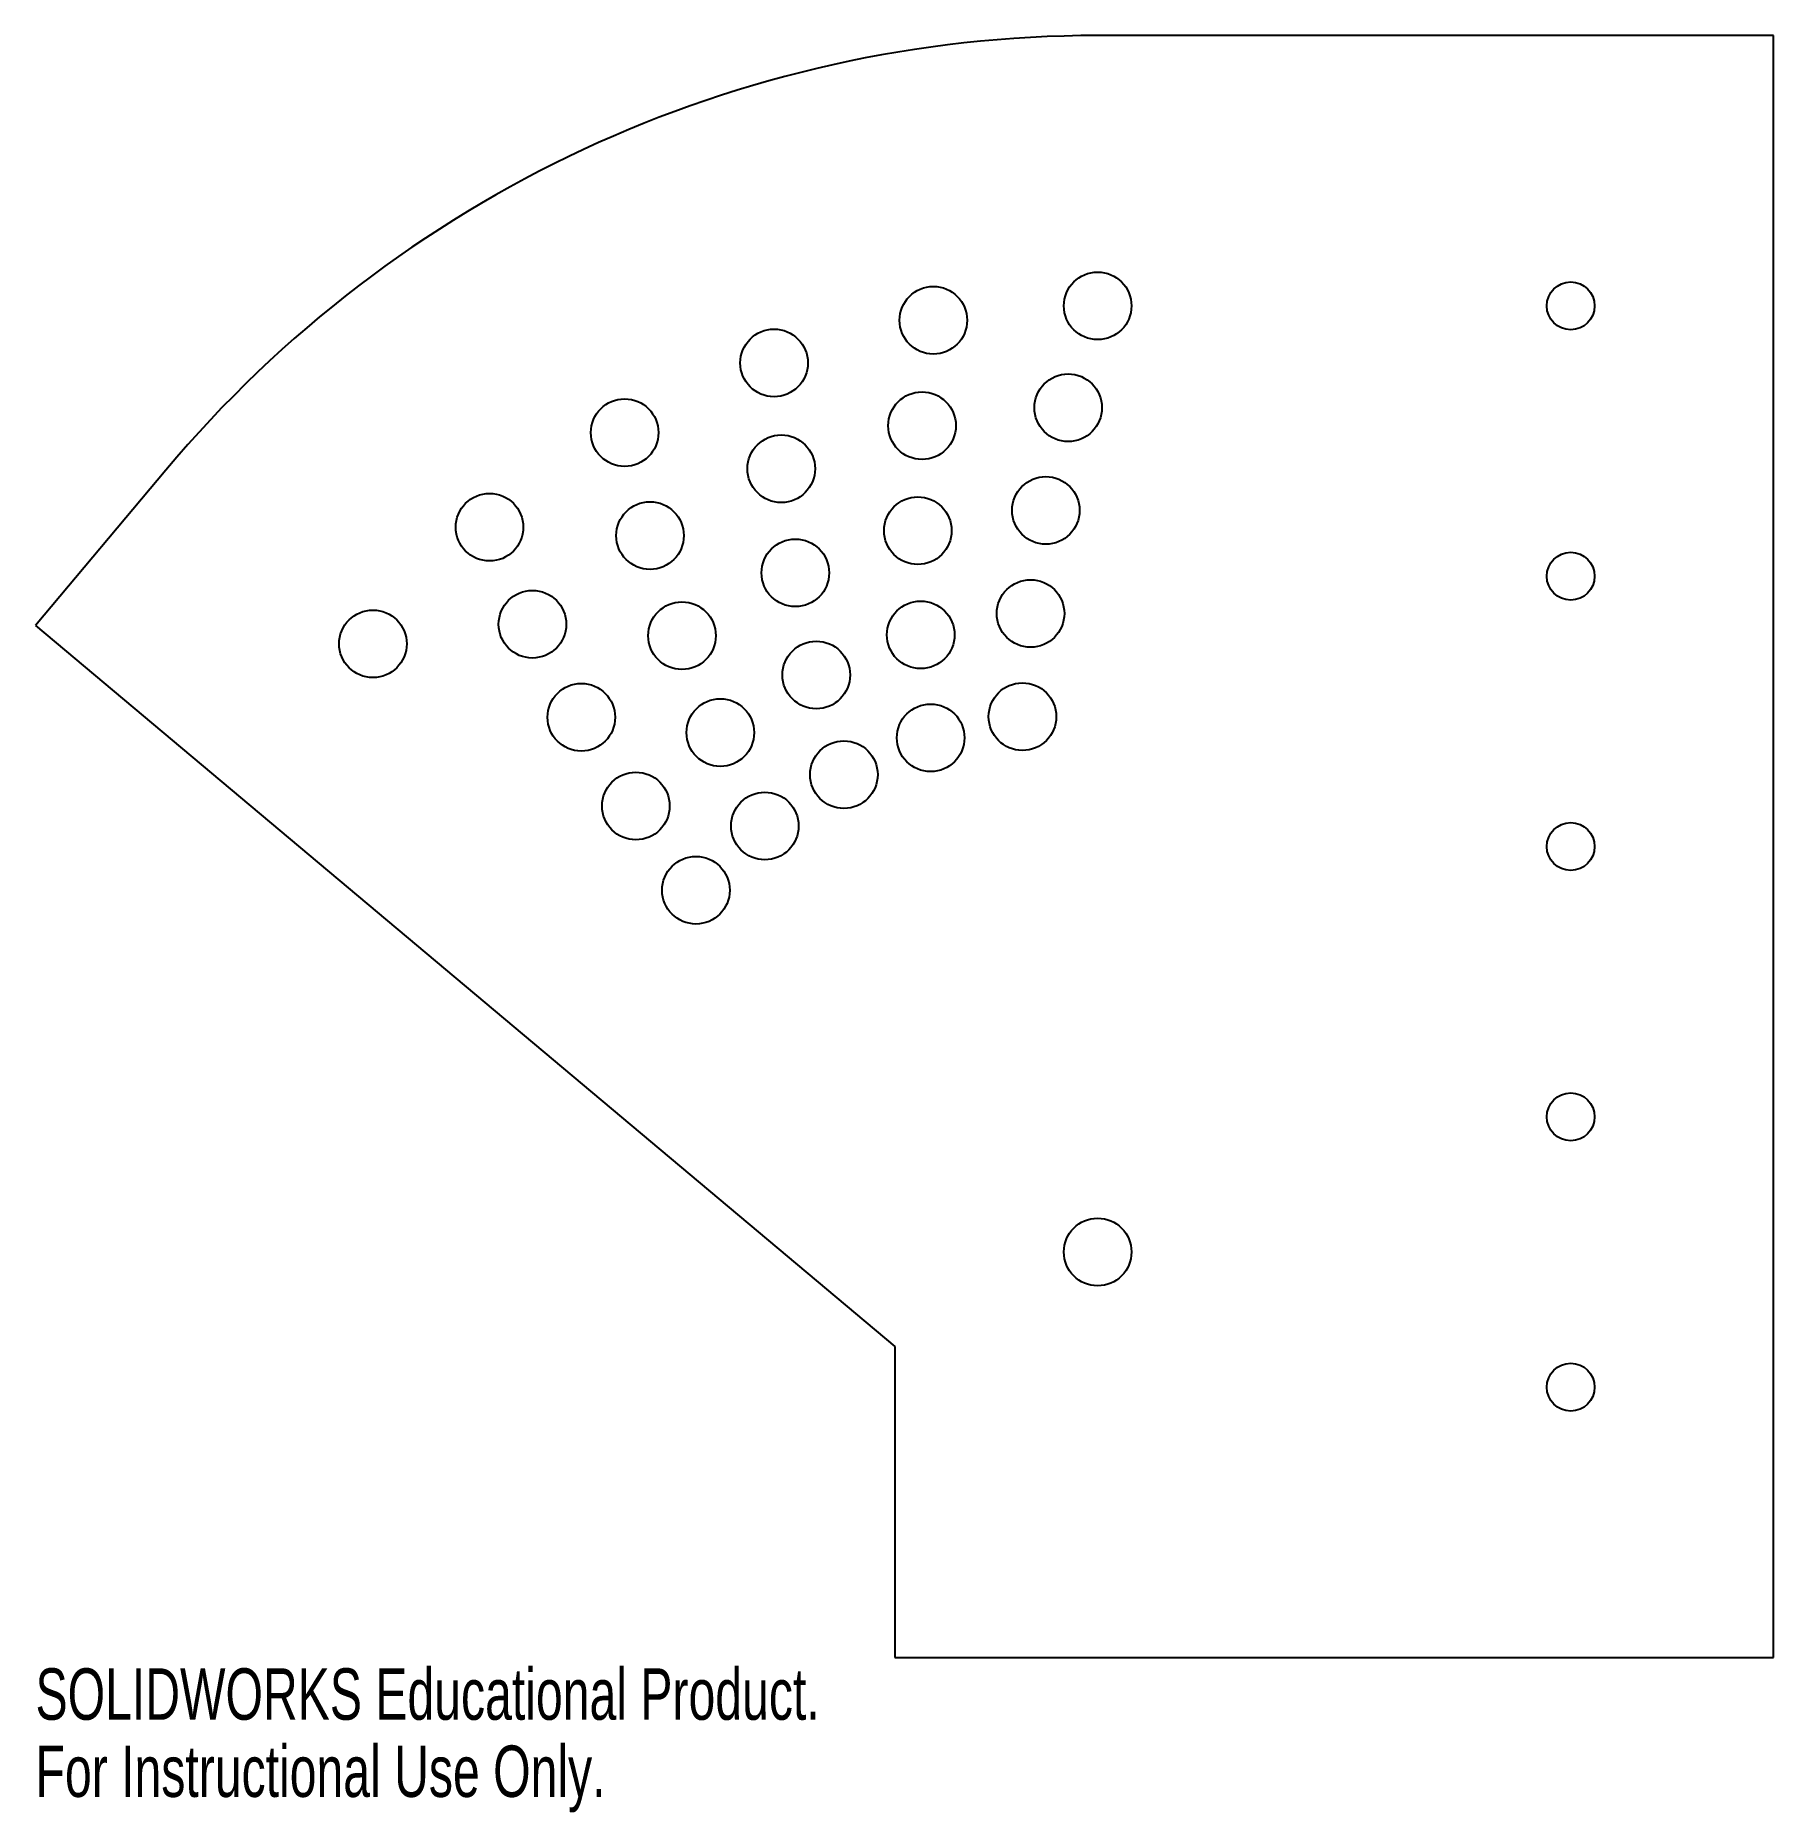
# Model space of a CAD drawing. Header units: inches. Extents: x -2.67 to 3.76, y -2.07 to 4.5.
import ezdxf

# ---------------------------------------------------------------- set-up
doc = ezdxf.new("R2010")
doc.units = ezdxf.units.IN
doc.header["$MEASUREMENT"] = 0
doc.styles.add('SLDTEXTSTYLE0', font='TXT', dxfattribs={"width": 0.7})

msp = doc.modelspace()

# ---------------------------------------------------------------- linework, layer by layer
at = {"color": 7, "linetype": 'Continuous', "lineweight": 25}
for p, q in [((3.755, 4.5), (1.255, 4.5)), ((3.755, -1.5), (3.755, 4.5)), ((-2.1922, 2.8925), (-2.6743, 2.318)), ((-2.6743, 2.318), (0.505, -0.3497)), ((0.505, -0.3497), (0.505, -1.5)), ((0.505, -1.5), (3.755, -1.5))]:
    msp.add_line(p, q, dxfattribs=at)
for centre, radius in [((1.255, 3.5), 0.125), ((0.6472, 3.4468), 0.125), ((3.005, 3.5), 0.0885), ((0.0579, 3.2889), 0.125), ((1.1459, 3.1231), 0.125), ((-0.495, 3.0311), 0.125), ((0.6053, 3.0567), 0.125), ((0.0844, 2.8974), 0.125), ((1.0632, 2.7433), 0.125), ((-0.9948, 2.6812), 0.125), ((-0.401, 2.6502), 0.125), ((0.5897, 2.6683), 0.125), ((0.1365, 2.5123), 0.125), ((3.005, 2.5), 0.0885), ((-0.836, 2.3223), 0.125), ((1.0067, 2.362), 0.125), ((-1.4262, 2.2498), 0.125), ((-0.2828, 2.2799), 0.125), ((0.6004, 2.283), 0.125), ((0.2139, 2.1346), 0.125), ((0.9767, 1.9805), 0.125), ((-0.6553, 1.9782), 0.125), ((-0.141, 1.9214), 0.125), ((0.637, 1.9021), 0.125), ((0.3161, 1.7659), 0.125), ((-0.4534, 1.6498), 0.125), ((0.0237, 1.576), 0.125), ((3.005, 1.5), 0.0885), ((-0.2313, 1.3383), 0.125), ((3.005, 0.5), 0.0885), ((1.255, 0), 0.125), ((3.005, -0.5), 0.0885)]:
    msp.add_circle(centre, radius, dxfattribs=at)
msp.add_arc((1.255, 0), 4.5, 90, 140, dxfattribs=at)

# ---------------------------------------------------------------- texts
at = {"color": 7, "linetype": 'Continuous', "char_height": 0.1903, "attachment_point": 1, "style": 'SLDTEXTSTYLE0'}
for s, insert in [('SOLIDWORKS Educational Product.', (-2.6743, -1.5401)), ('For Instructional Use Only.', (-2.6743, -1.8256))]:
    msp.add_mtext(s, dxfattribs=dict(at, insert=insert))

doc.saveas('drawing.dxf')
